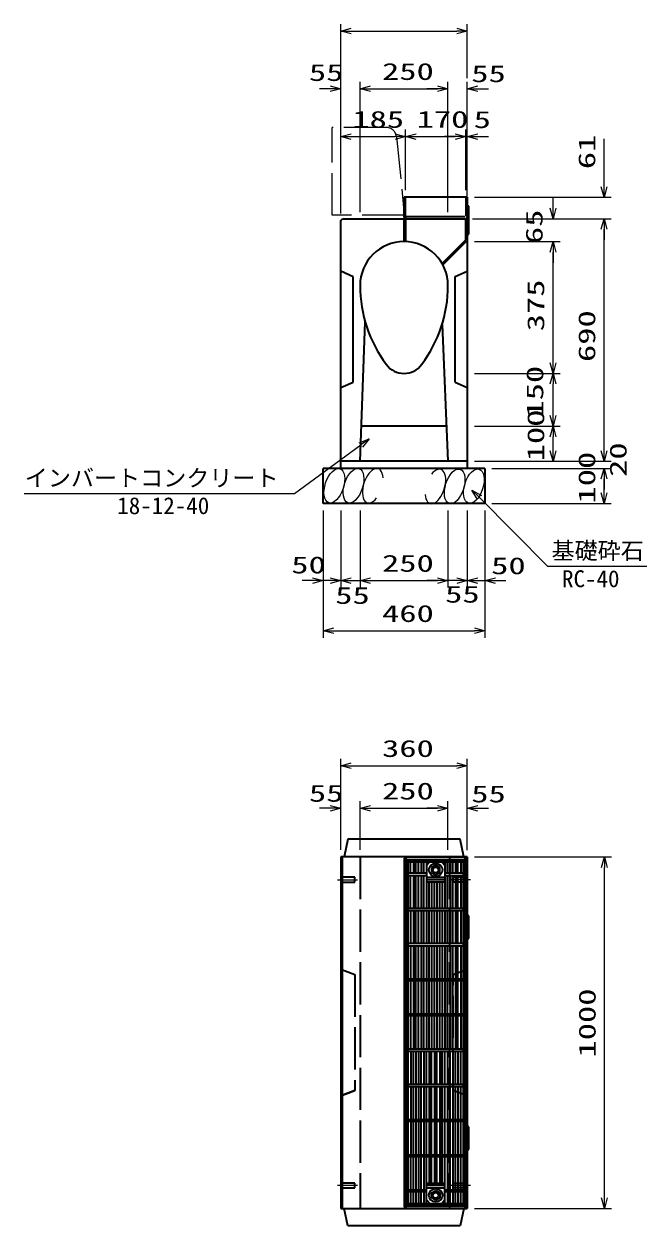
# Model space of a CAD drawing. Units: millimetres on the paper. Extents: x 0 to 841, y 0 to 594.
# Drawn here: x 181.6 to 270.2, y 333 to 504 of the extents above; entities that cross this region are included whole.
import ezdxf
from ezdxf.enums import TextEntityAlignment as Align

# ---------------------------------------------------------------- set-up
doc = ezdxf.new("R2010")
doc.units = ezdxf.units.MM
doc.linetypes.add('DASHED', pattern=[7.5, 6, -1.5])
doc.linetypes.add('USER1', pattern=[18.5, 12, -1.5, 3.5, -1.5])
for name, color, linetype, lineweight in [('D-BMK（構造物基準線）', 2, 'USER1', 18), ('D-STR-DIM（寸法）', 7, 'Continuous', 13), ('D-STR-HTXT(基礎砕石-旗)', 7, 'Continuous', 13), ('D-STR-HTXT（旗上げ）', 7, 'Continuous', 13), ('D-STR-STRF(グリ)', 7, 'Continuous', 25), ('D-STR-STRF(歩車)', 7, 'DASHED', 25), ('D-STR（構造物）', 1, 'Continuous', 35)]:
    doc.layers.add(name, color=color, linetype=linetype, lineweight=lineweight)
doc.styles.add('ＭＳ ゴシック', font='')
doc.styles.get('ＭＳ ゴシック').set_extended_font_data('MS Gothic')

# ---------------------------------------------------------------- blocks, each defined once
blk = doc.blocks.new('_Open30')
at = {"color": 7, "linetype": 'Continuous', "lineweight": 13}
for p, q in [((-1, 0.2679), (0, 0)), ((0, 0), (-1, -0.2679)), ((0, 0), (-1, 0))]:
    blk.add_line(p, q, dxfattribs=at)

msp = doc.modelspace()

# ---------------------------------------------------------------- linework, layer by layer
at = {"layer": 'D-BMK（構造物基準線）'}
for p, q in [((226.201, 382.298), (229.05, 382.298)), ((245.125, 382.298), (242.275, 382.298)), ((229.05, 338.798), (226.201, 338.798)), ((245.125, 338.798), (242.275, 338.798))]:
    msp.add_line(p, q, dxfattribs=at)
at = {"layer": 'D-STR-DIM（寸法）'}
for p, q in [((226.663, 495.782), (226.663, 503.99)), ((228.163, 502.99), (243.163, 502.99)), ((244.663, 496.299), (244.663, 503.99)), ((226.663, 477.049), (226.663, 495.782)), ((229.413, 477.244), (229.413, 495.782)), ((229.413, 477.244), (229.413, 495.782)), ((241.913, 477.244), (241.913, 495.782)), ((241.913, 477.244), (241.913, 495.782)), ((244.663, 477.049), (244.663, 495.782)), ((225.163, 494.782), (223.663, 494.782)), ((230.913, 494.782), (232.413, 494.782)), ((230.913, 494.782), (240.413, 494.782)), ((240.413, 494.782), (238.913, 494.782)), ((246.163, 494.782), (247.663, 494.782)), ((226.663, 477.049), (226.663, 488.972)), ((235.888, 480.349), (235.888, 488.972)), ((235.888, 481.349), (235.888, 488.972)), ((244.438, 480.349), (244.438, 488.972)), ((244.438, 480.349), (244.438, 488.972)), ((244.663, 474.219), (244.663, 488.972)), ((228.163, 487.972), (234.388, 487.972)), ((237.388, 487.972), (242.938, 487.972)), ((242.938, 487.972), (241.438, 487.972)), ((246.163, 487.972), (247.663, 487.972)), ((264.115, 480.849), (264.115, 487.682)), ((245.663, 479.349), (265.115, 479.349)), ((256.855, 477.799), (256.855, 479.299)), ((245.413, 476.299), (257.855, 476.299)), ((245.413, 476.294), (265.115, 476.294)), ((246.378, 476.294), (265.115, 476.294)), ((264.115, 443.299), (264.115, 474.794)), ((264.115, 474.794), (264.115, 473.294)), ((245.663, 473.048), (257.855, 473.048)), ((245.663, 473.048), (257.855, 473.048)), ((256.855, 455.801), (256.855, 471.548)), ((256.855, 471.548), (256.855, 470.048)), ((245.663, 454.301), (257.855, 454.301)), ((245.663, 454.301), (257.855, 454.301)), ((256.855, 448.301), (256.855, 452.801)), ((245.663, 446.801), (257.855, 446.801)), ((245.663, 446.801), (257.855, 446.801)), ((256.855, 443.301), (256.855, 445.301)), ((264.115, 443.299), (264.115, 444.799)), ((245.663, 441.801), (257.855, 441.801)), ((245.663, 441.799), (265.115, 441.799)), ((245.663, 441.799), (265.115, 441.799)), ((248.163, 440.799), (265.115, 440.799)), ((248.163, 440.799), (265.115, 440.799)), ((264.115, 437.299), (264.115, 439.299)), ((264.115, 439.299), (264.115, 437.799)), ((224.163, 434.799), (224.163, 423.832)), ((226.663, 434.799), (226.663, 423.832)), ((226.663, 434.799), (226.663, 423.832)), ((229.413, 434.799), (229.413, 423.832)), ((229.413, 434.799), (229.413, 423.832)), ((241.913, 434.799), (241.913, 423.832)), ((241.913, 434.799), (241.913, 423.832)), ((244.663, 434.799), (244.663, 423.832)), ((244.663, 434.799), (244.663, 423.832)), ((247.163, 434.799), (247.163, 423.832)), ((248.163, 435.799), (265.115, 435.799)), ((222.663, 424.832), (221.163, 424.832)), ((225.163, 424.832), (223.663, 424.832)), ((228.163, 424.832), (229.663, 424.832)), ((230.913, 424.832), (232.413, 424.832)), ((230.913, 424.832), (240.413, 424.832)), ((240.413, 424.832), (238.913, 424.832)), ((243.163, 424.832), (241.663, 424.832)), ((246.163, 424.832), (247.663, 424.832)), ((248.663, 424.832), (250.163, 424.832)), ((224.163, 423.832), (224.163, 416.693)), ((247.163, 423.832), (247.163, 416.693)), ((225.663, 417.693), (245.663, 417.693)), ((226.663, 393.445), (226.663, 399.495)), ((228.163, 398.495), (243.163, 398.495)), ((244.663, 393.475), (244.663, 399.495)), ((226.663, 386.548), (226.663, 393.445)), ((229.413, 386.6), (229.413, 393.445)), ((229.413, 386.548), (229.413, 393.445)), ((241.913, 386.548), (241.913, 393.445)), ((241.913, 386.585), (241.913, 393.445)), ((244.663, 386.518), (244.663, 393.445)), ((225.163, 392.445), (223.663, 392.445)), ((230.913, 392.445), (232.413, 392.445)), ((230.913, 392.445), (240.413, 392.445)), ((240.413, 392.445), (238.913, 392.445)), ((246.163, 392.445), (247.663, 392.445)), ((245.663, 385.548), (265.166, 385.548)), ((264.166, 337.048), (264.166, 384.048)), ((245.663, 335.548), (265.166, 335.548))]:
    msp.add_line(p, q, dxfattribs=at)
at = {"layer": 'D-STR-HTXT(基礎砕石-旗)'}
msp.add_lwpolyline([(270.207, 426.826), (256.103, 426.826), (246.38, 436.643)], dxfattribs=at)
at = {"layer": 'D-STR-HTXT（旗上げ）'}
msp.add_lwpolyline([(181.631, 437.213), (220.076, 437.213), (229.506, 444.121)], dxfattribs=at)
at = {"layer": 'D-STR-STRF(グリ)'}
for centre, major_axis in [((225.757, 438.323), (0.79, 2.421)), ((228.479, 438.323), (0.79, 2.421)), ((242.867, 438.242), (-0.771, -2.427)), ((245.588, 438.263), (-0.771, -2.427))]:
    msp.add_ellipse(centre, major_axis=major_axis, ratio=0.5139, dxfattribs=at)
for centre, major_axis in [((231.219, 438.323), (0.79, 2.421)), ((240.126, 438.22), (-0.771, -2.427))]:
    msp.add_ellipse(centre, major_axis=major_axis, ratio=0.5139, start_param=5.3575563, end_param=10.3750652, dxfattribs=at)
at = {"layer": 'D-STR-STRF(歩車)'}
for p, q in [((225.454, 476.799), (225.454, 489.299)), ((233.097, 489.299), (225.454, 489.299)), ((234.589, 487.948), (235.704, 476.799)), ((235.704, 476.799), (225.454, 476.799))]:
    msp.add_line(p, q, dxfattribs=at)
msp.add_arc((233.097, 487.799), 1.5, 5.71077, 89.99998, dxfattribs=at)
at = {"layer": 'D-STR（構造物）'}
for p, q in [((235.663, 476.524), (235.663, 479.349)), ((235.663, 479.349), (235.663, 477.365)), ((244.438, 479.349), (235.663, 479.349)), ((235.888, 476.662), (235.888, 479.349)), ((244.438, 479.349), (244.438, 476.661)), ((244.663, 479.349), (244.438, 479.349)), ((244.663, 479.349), (244.663, 474.099)), ((244.663, 478.174), (244.438, 478.174)), ((244.438, 477.474), (244.663, 477.474)), ((244.888, 478.099), (244.663, 478.099)), ((244.888, 474.099), (244.888, 478.099)), ((226.663, 476.049), (226.913, 476.299)), ((226.663, 440.799), (226.663, 476.049)), ((226.913, 476.299), (244.451, 476.299)), ((235.663, 473.049), (235.663, 476.299)), ((235.888, 476.299), (235.888, 473.049)), ((244.326, 476.549), (235.999, 476.549)), ((244.413, 476.299), (244.663, 476.049)), ((244.438, 473.313), (244.438, 476.274)), ((244.663, 476.087), (244.663, 473.219)), ((244.663, 474.099), (244.888, 474.099)), ((241.082, 469.956), (244.438, 473.313)), ((241.241, 469.797), (244.663, 473.219)), ((244.663, 473.219), (244.663, 440.799)), ((228.413, 468.049), (226.654, 468.85)), ((242.913, 468.096), (244.663, 468.846)), ((228.413, 453.049), (228.413, 468.049)), ((242.913, 453.049), (242.913, 468.096)), ((229.413, 441.799), (230.155, 461.578)), ((241.078, 461.265), (241.913, 441.799)), ((226.663, 452.299), (228.413, 453.049)), ((242.913, 453.049), (244.663, 452.299)), ((241.698, 446.799), (229.624, 446.799)), ((244.663, 441.799), (226.663, 441.799)), ((244.663, 441.799), (226.663, 441.799)), ((247.163, 440.799), (224.163, 440.799)), ((224.163, 435.799), (224.163, 440.799)), ((247.163, 440.799), (247.163, 435.799)), ((247.163, 435.799), (224.163, 435.799)), ((227.663, 388.048), (227.163, 385.548)), ((243.663, 388.048), (227.663, 388.048)), ((244.163, 385.548), (243.663, 388.048)), ((244.663, 385.548), (226.663, 385.548)), ((226.663, 385.548), (226.663, 335.548)), ((226.913, 335.548), (226.913, 385.548)), ((235.963, 385.336), (235.663, 385.336)), ((235.663, 385.336), (235.663, 335.736)), ((235.963, 335.586), (235.963, 385.486)), ((244.363, 385.486), (235.963, 385.486)), ((235.963, 385.186), (244.363, 385.186)), ((236.238, 336.036), (236.238, 385.061)), ((244.088, 385.061), (236.238, 385.061)), ((236.238, 384.836), (244.088, 384.836)), ((236.588, 383.211), (236.588, 384.836)), ((236.988, 384.836), (236.988, 383.211)), ((237.338, 383.211), (237.338, 384.836)), ((237.738, 383.211), (237.738, 384.836)), ((238.088, 384.836), (238.088, 383.211)), ((238.488, 383.211), (238.488, 384.836)), ((238.838, 384.336), (239.338, 384.836)), ((238.838, 384.836), (238.838, 378.211)), ((240.988, 384.836), (241.488, 384.336)), ((241.488, 384.836), (241.488, 378.211)), ((241.838, 383.211), (241.838, 384.836)), ((242.238, 384.836), (242.238, 383.211)), ((242.588, 383.211), (242.588, 384.836)), ((242.988, 384.836), (242.988, 383.211)), ((243.338, 383.211), (243.338, 384.836)), ((243.738, 384.836), (243.738, 383.211)), ((244.088, 385.061), (244.088, 336.036)), ((244.363, 335.586), (244.363, 385.486)), ((244.663, 385.336), (244.363, 385.336)), ((244.663, 385.548), (244.663, 335.548)), ((244.663, 335.736), (244.663, 385.336)), ((238.838, 383.211), (236.238, 383.211)), ((236.238, 382.911), (238.838, 382.911)), ((236.588, 378.211), (236.588, 382.911)), ((236.988, 382.911), (236.988, 378.211)), ((237.338, 378.211), (237.338, 382.911)), ((237.738, 378.211), (237.738, 382.911)), ((238.088, 382.911), (238.088, 378.211)), ((238.488, 378.211), (238.488, 382.911)), ((240.163, 384.378), (239.563, 384.032)), ((239.563, 384.032), (239.563, 383.339)), ((239.563, 383.339), (240.163, 382.993)), ((240.763, 384.032), (240.163, 384.378)), ((240.163, 382.993), (240.763, 383.339)), ((240.763, 383.339), (240.763, 384.032)), ((244.088, 383.211), (241.488, 383.211)), ((241.488, 382.911), (244.088, 382.911)), ((241.838, 378.211), (241.838, 382.911)), ((242.238, 382.911), (242.238, 378.211)), ((242.588, 378.211), (242.588, 382.911)), ((242.988, 382.911), (242.988, 378.211)), ((243.338, 378.211), (243.338, 382.911)), ((243.738, 382.911), (243.738, 378.211)), ((238.838, 382.636), (241.488, 382.636)), ((241.488, 382.286), (238.838, 382.286)), ((238.838, 381.986), (241.488, 381.986)), ((239.238, 378.211), (239.238, 381.986)), ((239.588, 381.986), (239.588, 378.211)), ((239.988, 378.211), (239.988, 381.986)), ((240.338, 381.986), (240.338, 378.211)), ((240.738, 378.211), (240.738, 381.986)), ((241.088, 381.986), (241.088, 378.211)), ((244.088, 378.211), (236.238, 378.211)), ((236.238, 377.911), (244.088, 377.911)), ((236.638, 373.211), (236.638, 377.911)), ((236.988, 377.911), (236.988, 373.211)), ((237.338, 373.211), (237.338, 377.911)), ((237.738, 373.211), (237.738, 377.911)), ((238.088, 377.911), (238.088, 373.211)), ((238.488, 373.211), (238.488, 377.911)), ((238.838, 377.911), (238.838, 373.211)), ((239.238, 373.211), (239.238, 377.911)), ((239.588, 377.911), (239.588, 373.211)), ((239.988, 373.211), (239.988, 377.911)), ((240.338, 377.911), (240.338, 373.211)), ((240.738, 373.211), (240.738, 377.911)), ((241.088, 377.911), (241.088, 373.211)), ((241.488, 377.911), (241.488, 373.211)), ((241.838, 373.211), (241.838, 377.911)), ((242.238, 377.911), (242.238, 373.211)), ((242.588, 373.211), (242.588, 377.911)), ((242.988, 377.911), (242.988, 373.211)), ((243.338, 373.211), (243.338, 377.911)), ((243.738, 377.911), (243.738, 373.211)), ((244.887, 377.161), (244.637, 377.161)), ((244.887, 373.911), (244.887, 377.161)), ((244.088, 373.211), (236.238, 373.211)), ((236.238, 372.911), (244.088, 372.911)), ((236.638, 368.211), (236.638, 372.911)), ((236.988, 372.911), (236.988, 368.211)), ((237.338, 368.211), (237.338, 372.911)), ((237.738, 368.211), (237.738, 372.911)), ((238.088, 372.911), (238.088, 368.211)), ((238.488, 368.211), (238.488, 372.911)), ((238.838, 372.911), (238.838, 368.211)), ((239.238, 368.211), (239.238, 372.911)), ((239.588, 372.911), (239.588, 368.211)), ((239.988, 368.211), (239.988, 372.911)), ((240.338, 372.911), (240.338, 368.211)), ((240.738, 368.211), (240.738, 372.911)), ((241.088, 372.911), (241.088, 368.211)), ((241.488, 372.911), (241.488, 368.211)), ((241.838, 368.211), (241.838, 372.911)), ((242.238, 372.911), (242.238, 368.211)), ((242.588, 368.211), (242.588, 372.911)), ((242.988, 372.911), (242.988, 368.211)), ((243.338, 368.211), (243.338, 372.911)), ((243.738, 372.911), (243.738, 368.211)), ((244.637, 373.911), (244.887, 373.911)), ((236.238, 368.211), (244.088, 368.211)), ((244.088, 367.911), (236.238, 367.911)), ((236.638, 363.211), (236.638, 367.911)), ((236.988, 367.911), (236.988, 363.211)), ((237.338, 363.211), (237.338, 367.911)), ((237.738, 363.211), (237.738, 367.911)), ((238.088, 367.911), (238.088, 363.211)), ((238.488, 363.211), (238.488, 367.911)), ((238.838, 367.911), (238.838, 363.211)), ((239.238, 363.211), (239.238, 367.911)), ((239.588, 367.911), (239.588, 363.211)), ((239.988, 363.211), (239.988, 367.911)), ((240.338, 367.911), (240.338, 363.211)), ((240.738, 363.211), (240.738, 367.911)), ((241.088, 367.911), (241.088, 363.211)), ((241.488, 367.911), (241.488, 363.211)), ((241.838, 363.211), (241.838, 367.911)), ((242.238, 367.911), (242.238, 363.211)), ((242.588, 363.211), (242.588, 367.911)), ((242.988, 367.911), (242.988, 363.211)), ((243.338, 363.211), (243.338, 367.911)), ((243.738, 367.911), (243.738, 363.211)), ((236.238, 363.211), (244.088, 363.211)), ((244.088, 362.911), (236.238, 362.911)), ((236.638, 358.211), (236.638, 362.911)), ((236.988, 362.911), (236.988, 358.211)), ((237.338, 358.211), (237.338, 362.911)), ((237.738, 358.211), (237.738, 362.911)), ((238.088, 362.911), (238.088, 358.211)), ((238.488, 358.211), (238.488, 362.911)), ((238.838, 362.911), (238.838, 358.211)), ((239.238, 358.211), (239.238, 362.911)), ((239.588, 362.911), (239.588, 358.211)), ((239.988, 358.211), (239.988, 362.911)), ((240.338, 362.911), (240.338, 358.211)), ((240.738, 358.211), (240.738, 362.911)), ((241.088, 362.911), (241.088, 358.211)), ((241.488, 362.911), (241.488, 358.211)), ((241.838, 358.211), (241.838, 362.911)), ((242.238, 362.911), (242.238, 358.211)), ((242.588, 358.211), (242.588, 362.911)), ((242.988, 362.911), (242.988, 358.211)), ((243.338, 358.211), (243.338, 362.911)), ((243.738, 362.911), (243.738, 358.211)), ((244.088, 358.186), (236.238, 358.186)), ((236.238, 357.886), (244.088, 357.886)), ((236.638, 357.886), (236.638, 353.186)), ((236.988, 353.186), (236.988, 357.886)), ((237.338, 357.886), (237.338, 353.186)), ((237.738, 357.886), (237.738, 353.186)), ((238.088, 353.186), (238.088, 357.886)), ((238.488, 357.886), (238.488, 353.186)), ((238.838, 353.186), (238.838, 357.886)), ((239.238, 357.886), (239.238, 353.186)), ((239.588, 353.186), (239.588, 357.886)), ((239.988, 357.886), (239.988, 353.186)), ((240.338, 353.186), (240.338, 357.886)), ((240.738, 357.886), (240.738, 353.186)), ((241.088, 353.186), (241.088, 357.886)), ((241.488, 353.186), (241.488, 357.886)), ((241.838, 357.886), (241.838, 353.186)), ((242.238, 353.186), (242.238, 357.886)), ((242.588, 357.886), (242.588, 353.186)), ((242.988, 353.186), (242.988, 357.886)), ((243.338, 357.886), (243.338, 353.186)), ((243.738, 353.186), (243.738, 357.886)), ((244.088, 353.186), (236.238, 353.186)), ((236.238, 352.886), (244.088, 352.886)), ((236.638, 352.886), (236.638, 348.186)), ((236.988, 348.186), (236.988, 352.886)), ((237.338, 352.886), (237.338, 348.186)), ((237.738, 352.886), (237.738, 348.186)), ((238.088, 348.186), (238.088, 352.886)), ((238.488, 352.886), (238.488, 348.186)), ((238.838, 348.186), (238.838, 352.886)), ((239.238, 352.886), (239.238, 348.186)), ((239.588, 348.186), (239.588, 352.886)), ((239.988, 352.886), (239.988, 348.186)), ((240.338, 348.186), (240.338, 352.886)), ((240.738, 352.886), (240.738, 348.186)), ((241.088, 348.186), (241.088, 352.886)), ((241.488, 348.186), (241.488, 352.886)), ((241.838, 352.886), (241.838, 348.186)), ((242.238, 348.186), (242.238, 352.886)), ((242.588, 352.886), (242.588, 348.186)), ((242.988, 348.186), (242.988, 352.886)), ((243.338, 352.886), (243.338, 348.186)), ((243.738, 348.186), (243.738, 352.886)), ((236.238, 348.186), (244.088, 348.186)), ((244.088, 347.886), (236.238, 347.886)), ((236.638, 347.886), (236.638, 343.186)), ((236.988, 343.186), (236.988, 347.886)), ((237.338, 347.886), (237.338, 343.186)), ((237.738, 347.886), (237.738, 343.186)), ((238.088, 343.186), (238.088, 347.886)), ((238.488, 347.886), (238.488, 343.186)), ((238.838, 343.186), (238.838, 347.886)), ((239.238, 347.886), (239.238, 343.186)), ((239.588, 343.186), (239.588, 347.886)), ((239.988, 347.886), (239.988, 343.186)), ((240.338, 343.186), (240.338, 347.886)), ((240.738, 347.886), (240.738, 343.186)), ((241.088, 343.186), (241.088, 347.886)), ((241.488, 343.186), (241.488, 347.886)), ((241.838, 347.886), (241.838, 343.186)), ((242.238, 343.186), (242.238, 347.886)), ((242.588, 347.886), (242.588, 343.186)), ((242.988, 343.186), (242.988, 347.886)), ((243.338, 347.886), (243.338, 343.186)), ((243.738, 343.186), (243.738, 347.886)), ((244.887, 347.161), (244.663, 347.161)), ((244.887, 343.911), (244.887, 347.161)), ((244.663, 343.911), (244.887, 343.911)), ((236.238, 343.186), (244.088, 343.186)), ((244.088, 342.886), (236.238, 342.886)), ((236.588, 342.886), (236.588, 338.186)), ((236.988, 338.186), (236.988, 342.886)), ((237.338, 342.886), (237.338, 338.186)), ((237.738, 342.886), (237.738, 338.186)), ((238.088, 338.186), (238.088, 342.886)), ((238.488, 342.886), (238.488, 338.186)), ((238.838, 336.261), (238.838, 342.886)), ((239.238, 342.886), (239.238, 339.111)), ((239.588, 339.111), (239.588, 342.886)), ((239.988, 342.886), (239.988, 339.111)), ((240.338, 339.111), (240.338, 342.886)), ((240.738, 342.886), (240.738, 339.111)), ((241.088, 339.111), (241.088, 342.886)), ((241.488, 336.261), (241.488, 342.886)), ((241.838, 342.886), (241.838, 338.186)), ((242.238, 338.186), (242.238, 342.886)), ((242.588, 342.886), (242.588, 338.186)), ((242.988, 338.186), (242.988, 342.886)), ((243.338, 342.886), (243.338, 338.186)), ((243.738, 338.186), (243.738, 342.886)), ((238.838, 339.111), (241.488, 339.111)), ((241.488, 338.811), (238.838, 338.811)), ((236.238, 338.186), (238.838, 338.186)), ((238.838, 337.886), (236.238, 337.886)), ((236.588, 337.886), (236.588, 336.261)), ((236.988, 336.261), (236.988, 337.886)), ((237.338, 337.886), (237.338, 336.261)), ((237.738, 337.886), (237.738, 336.261)), ((238.088, 336.261), (238.088, 337.886)), ((238.488, 337.886), (238.488, 336.261)), ((238.838, 338.461), (241.488, 338.461)), ((238.838, 336.761), (239.338, 336.261)), ((239.563, 337.757), (240.163, 338.104)), ((239.563, 337.064), (239.563, 337.757)), ((240.163, 336.718), (239.563, 337.064)), ((240.163, 338.104), (240.763, 337.757)), ((240.763, 337.064), (240.163, 336.718)), ((240.763, 337.757), (240.763, 337.064)), ((240.988, 336.261), (241.488, 336.761)), ((241.488, 338.186), (244.088, 338.186)), ((244.088, 337.886), (241.488, 337.886)), ((241.838, 337.886), (241.838, 336.261)), ((242.238, 336.261), (242.238, 337.886)), ((242.588, 337.886), (242.588, 336.261)), ((242.988, 336.261), (242.988, 337.886)), ((243.338, 337.886), (243.338, 336.261)), ((243.738, 336.261), (243.738, 337.886)), ((226.663, 335.548), (244.663, 335.548)), ((227.663, 333.048), (227.163, 335.548)), ((235.663, 335.736), (235.963, 335.736)), ((244.363, 335.886), (235.963, 335.886)), ((235.963, 335.586), (244.363, 335.586)), ((236.238, 336.261), (244.088, 336.261)), ((244.088, 336.036), (236.238, 336.036)), ((244.163, 335.548), (243.663, 333.048)), ((244.663, 335.736), (244.363, 335.736)), ((243.663, 333.048), (227.663, 333.048))]:
    msp.add_line(p, q, dxfattribs=at)
at = {"layer": 'D-STR（構造物）', "linetype": 'DASHED'}
for p, q in [((229.413, 385.548), (229.413, 335.548)), ((242.138, 385.548), (242.138, 335.548)), ((228.663, 382.648), (226.663, 382.648)), ((226.663, 381.948), (228.663, 381.948)), ((228.663, 381.948), (228.663, 382.648)), ((242.663, 382.648), (244.663, 382.648)), ((242.663, 381.948), (242.663, 382.648)), ((244.663, 381.948), (242.663, 381.948)), ((226.663, 369.548), (228.663, 368.798)), ((242.663, 368.798), (244.663, 369.548)), ((228.663, 368.798), (228.663, 352.298)), ((242.663, 352.298), (242.663, 368.798)), ((226.663, 351.548), (228.663, 352.298)), ((228.663, 352.298), (226.663, 351.548)), ((244.663, 351.548), (242.663, 352.298)), ((228.663, 339.148), (226.663, 339.148)), ((228.663, 338.448), (228.663, 339.148)), ((242.663, 338.448), (242.663, 339.148)), ((242.663, 339.148), (244.663, 339.148)), ((226.663, 338.448), (228.663, 338.448)), ((244.663, 338.448), (242.663, 338.448))]:
    msp.add_line(p, q, dxfattribs=at)
at = {"layer": 'D-STR（構造物）'}
for centre, radius in [((240.163, 383.686), 0.95), ((240.163, 383.686), 0.4), ((240.163, 337.411), 0.95), ((240.163, 337.411), 0.4)]:
    msp.add_circle(centre, radius, dxfattribs=at)
for centre, radius, start, end in [((235.888, 476.524), 0.225, 179.99998, 269.48303), ((236, 476.662), 0.113, 179.99998, 269.33084), ((244.438, 476.524), 0.225, 270.29448, 359.99994), ((235.663, 466.799), 6.25, 0, 180), ((248.163, 466.799), 18.75, 180, 216.86989), ((223.163, 466.799), 18.75, 323.13008, 359.99998), ((235.663, 457.424), 3.125, 216.8699, 323.1301)]:
    msp.add_arc(centre, radius, start, end, dxfattribs=at)

# ---------------------------------------------------------------- block references
at = {"layer": 'D-STR-DIM（寸法）', "xscale": 1.5, "yscale": 1.5}
for p, rotation in [((226.663, 502.99), 180), ((229.413, 494.782), 180), ((229.413, 494.782), 180), ((244.663, 494.782), 180), ((226.663, 487.972), 180), ((235.888, 487.972), 180), ((244.663, 487.972), 180), ((264.115, 479.349), 270), ((256.855, 476.299), 270), ((264.115, 476.294), 90), ((264.115, 476.294), 90), ((256.855, 473.048), 90), ((256.855, 473.048), 90), ((256.855, 454.301), 270), ((256.855, 454.301), 90), ((256.855, 446.801), 270), ((256.855, 446.801), 90), ((256.855, 441.801), 270), ((264.115, 441.799), 270), ((264.115, 441.799), 270), ((264.115, 440.799), 90), ((264.115, 440.799), 90), ((264.115, 435.799), 270), ((226.663, 424.832), 180), ((229.413, 424.832), 180), ((229.413, 424.832), 180), ((244.663, 424.832), 180), ((247.163, 424.832), 180), ((224.163, 417.693), 180), ((226.663, 398.495), 180), ((229.413, 392.445), 180), ((229.413, 392.445), 180), ((244.663, 392.445), 180), ((264.166, 385.548), 90), ((264.166, 335.548), 270)]:
    msp.add_blockref('_Open30', p, dxfattribs=dict(at, rotation=rotation))
for p in [(244.663, 502.99), (226.663, 494.782), (241.913, 494.782), (241.913, 494.782), (235.888, 487.972), (244.438, 487.972), (244.438, 487.972), (224.163, 424.832), (226.663, 424.832), (241.913, 424.832), (241.913, 424.832), (244.663, 424.832), (247.163, 417.693), (244.663, 398.495), (226.663, 392.445), (241.913, 392.445), (241.913, 392.445)]:
    msp.add_blockref('_Open30', p, dxfattribs=at)
at = {"layer": 'D-STR-HTXT(基礎砕石-旗)', "xscale": 1.5, "yscale": 1.5, "rotation": 134.72505}
msp.add_blockref('_Open30', (245.324, 437.709), dxfattribs=at)
at = {"layer": 'D-STR-HTXT（旗上げ）', "xscale": 1.5, "yscale": 1.5, "rotation": 36.22839}
msp.add_blockref('_Open30', (230.716, 445.008), dxfattribs=at)

# ---------------------------------------------------------------- texts
at = {"layer": 'D-STR-DIM（寸法）', "style": 'ＭＳ ゴシック', "width": 1.5}
for s, p in [('55', (222.144, 495.175)), ('250', (232.538, 495.319)), ('55', (245.228, 495.005)), ('185', (228.312, 488.509)), ('170', (237.454, 488.509)), ('5', (245.568, 488.473)), ('50', (219.636, 425.138)), ('250', (232.538, 425.369)), ('50', (248.055, 425.019)), ('55', (241.511, 420.98)), ('55', (225.886, 420.804)), ('460', (232.538, 418.231)), ('360', (232.538, 399.032)), ('55', (222.144, 392.663)), ('250', (232.538, 392.982)), ('55', (245.228, 392.569))]:
    msp.add_text(s, height=2.405, dxfattribs=at).set_placement(p, align=Align.BOTTOM_LEFT)
for s, p in [('61', (263.578, 483.349)), ('65', (256.089, 472.698)), ('375', (256.318, 460.295)), ('690', (263.578, 455.922)), ('150', (256.188, 448.024)), ('100', (256.318, 441.801)), ('100', (263.578, 435.799)), ('20', (268.03, 439.581)), ('1000', (263.629, 357.006))]:
    msp.add_text(s, height=2.405, rotation=90, dxfattribs=at).set_placement(p, align=Align.BOTTOM_LEFT)
at = {"layer": 'D-STR-HTXT(基礎砕石-旗)', "style": 'ＭＳ ゴシック'}
for s, p in [('基礎砕石', (256.638, 427.163)), ('RC-40', (258.126, 423.176))]:
    msp.add_text(s, height=2.405, dxfattribs=at).set_placement(p, align=Align.BOTTOM_LEFT)
at = {"layer": 'D-STR-HTXT（旗上げ）', "style": 'ＭＳ ゴシック'}
for s, p in [('インバートコンクリート', (181.739, 437.509)), ('18-12-40', (194.882, 433.563))]:
    msp.add_text(s, height=2.405, dxfattribs=at).set_placement(p, align=Align.BOTTOM_LEFT)

doc.saveas('drawing.dxf')
